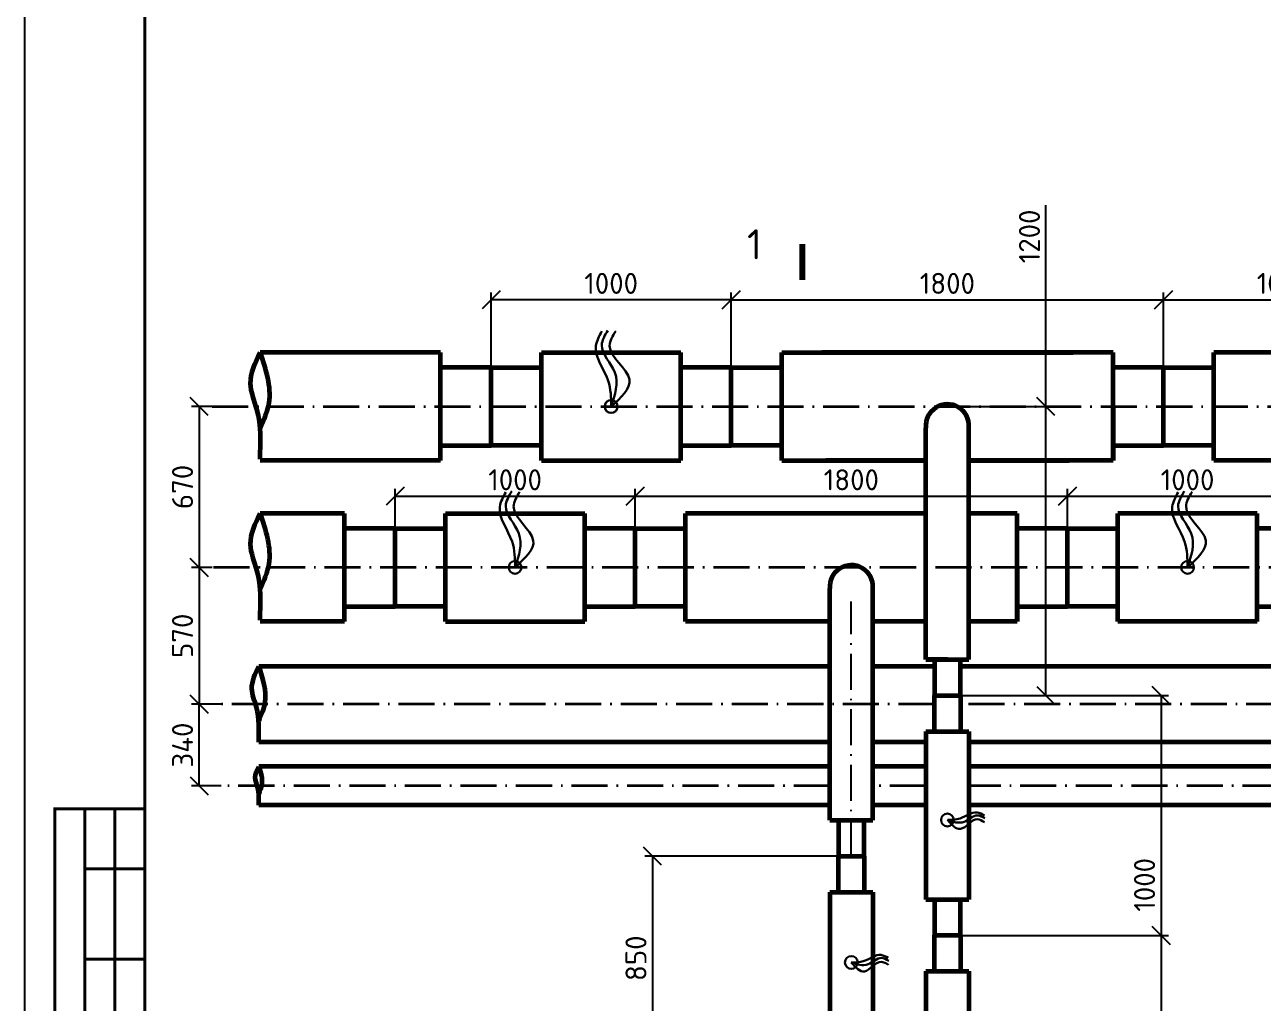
# Model space of a CAD drawing. Header units: millimetres. Extents: x 1642 to 8783, y 1095 to 5441.
# Drawn here: x 4572.5 to 4778.8, y 1296.3 to 1459.3 of the extents above; entities that cross this region are included whole.
import ezdxf
from ezdxf.enums import TextEntityAlignment as Align

# ---------------------------------------------------------------- set-up
doc = ezdxf.new("R2010")
doc.units = ezdxf.units.MM
doc.linetypes.add('ACAD_ISO10W100', pattern=[18.5, 12, -3, 0.5, -3])
for name, color, linetype, lineweight in [('3 Оъекты сущ.', 7, 'Continuous', 30), ('Объекты проект.', 1, 'Continuous', 80), ('Размеры на чертеже', 250, 'Continuous', 25)]:
    doc.layers.add(name, color=color, linetype=linetype, lineweight=lineweight)
doc.styles.add('-ISOCPEUR-', font='isocpeur.ttf')
doc.styles.add('GOST', font='gost.shx', dxfattribs={"oblique": 15})
doc.styles.get("Standard").update_dxf_attribs({"font": 'arial.ttf'})
doc.dimstyles.new('Копия М 1 к 25', dxfattribs={"dimtxt": 3.5, "dimasz": 3, "dimexe": 1.25, "dimexo": 0, "dimgap": 1, "dimtad": 1, "dimdec": 0, "dimlfac": 25, "dimzin": 0, "dimdsep": 46, "dimtxsty": 'GOST', "dimblk": 'OBLIQUE', "dimcen": 5, "dimclrd": 256, "dimclre": 256, "dimclrt": 256, "dimazin": 2, "dimtfac": 1, "dimtdec": 0, "dimtmove": 0, "dimatfit": 3, "dimldrblk": 'NONE', "dimfxl": 1.25, "dimtolj": 1, "dimtzin": 0, "dimlwd": -1, "dimlwe": -1, "dimarcsym": 2})

# ---------------------------------------------------------------- blocks, each defined once
blk = doc.blocks.new('*U306')
blk.add_lwpolyline([(0, 123), (594, 123), (594, -297), (0, -297)], close=True)
at = {"const_width": 0.5}
blk.add_lwpolyline([(20, 118), (589, 118), (589, -292), (20, -292)], close=True, dxfattribs=at)
for points in [[(20, -207), (5, -207), (5, -142), (20, -142)], [(10, -142), (10, -207)], [(15, -142), (15, -207)], [(10, -152), (20, -152)], [(10, -167), (20, -167)]]:
    blk.add_lwpolyline(points, dxfattribs=at)
blk.add_attdef('РАЗРАБОТАЛ', text='', height=2.5).set_placement((424.5, -264.22), align=Align.MIDDLE_LEFT)
at = {"flags": 8}
for tag, height, p in [('ДАТА', 2.5, (464.07, -264.4)), ('ЛИСТ', 3, (560.39, -271.92)), ('ЛИСТОВ', 3, (577.89, -271.92))]:
    blk.add_attdef(tag, text='', height=height, dxfattribs=at).set_placement(p, align=Align.MIDDLE_CENTER)
blk.add_attdef('ПРОВЕРИЛ', (424.75, -270.73), '', height=2.5)
at = {"lineweight": 30, "flags": 104}
for tag, p in [('ТЕПЛОВЫЕ_СЕТИ', (504, -269.5)), ('ИМЯ_ЧЕРТЕЖА', (504, -284.5))]:
    blk.add_attdef(tag, text='', height=3, dxfattribs=at).set_placement(p, align=Align.MIDDLE_CENTER)
at = {"style": '-ISOCPEUR-', "flags": 8}
blk.add_attdef('ФОРМАТ', text='', height=3, dxfattribs=at).set_placement((554.97, -294.75), align=Align.MIDDLE_CENTER)
blk = doc.blocks.new('_Oblique')
at = {"color": 0, "linetype": 'ByBlock', "lineweight": -2}
blk.add_line((-0.5, -0.5), (0.5, 0.5), dxfattribs=at)
blk = doc.blocks.new('*D161')
at = {"transparency": 16777216}
for p, q in [((4650.21, 1402.22), (4650.21, 1414.73)), ((4690.21, 1413.48), (4650.21, 1413.48)), ((4690.21, 1402.22), (4690.21, 1414.73))]:
    blk.add_line(p, q, dxfattribs=at)
at = {"layer": 'Defpoints', "color": 0, "lineweight": 35, "transparency": 16777216}
for p in [(4650.21, 1413.48), (4650.21, 1402.22), (4690.21, 1402.22)]:
    blk.add_point(p, dxfattribs=at)
at = {"transparency": 16777216, "xscale": 3, "yscale": 3, "zscale": 3, "rotation": 180}
blk.add_blockref('_Oblique', (4650.21, 1413.48), dxfattribs=at)
at = {"transparency": 16777216, "xscale": 3, "yscale": 3, "zscale": 3}
blk.add_blockref('_Oblique', (4690.21, 1413.48), dxfattribs=at)
at = {"lineweight": 35, "transparency": 16777216, "insert": (4670.21, 1416.23), "char_height": 3.5, "attachment_point": 5, "style": '-ISOCPEUR-'}
blk.add_mtext('\\A1;1000', dxfattribs=at)
blk = doc.blocks.new('_None')
blk = doc.blocks.new('*D162')
at = {"transparency": 16777216}
for p, q in [((4690.21, 1402.22), (4690.21, 1414.73)), ((4690.21, 1413.48), (4762.21, 1413.48)), ((4762.21, 1402.22), (4762.21, 1414.73))]:
    blk.add_line(p, q, dxfattribs=at)
at = {"layer": 'Defpoints', "color": 0, "lineweight": 35, "transparency": 16777216}
for p in [(4762.21, 1413.48), (4690.21, 1402.22), (4762.21, 1402.22)]:
    blk.add_point(p, dxfattribs=at)
at = {"transparency": 16777216, "xscale": 3, "yscale": 3, "zscale": 3, "rotation": 180}
blk.add_blockref('_Oblique', (4690.21, 1413.48), dxfattribs=at)
at = {"transparency": 16777216, "xscale": 3, "yscale": 3, "zscale": 3}
blk.add_blockref('_Oblique', (4762.21, 1413.48), dxfattribs=at)
at = {"lineweight": 35, "transparency": 16777216, "insert": (4726.21, 1416.23), "char_height": 3.5, "attachment_point": 5, "style": '-ISOCPEUR-'}
blk.add_mtext('\\A1;1800', dxfattribs=at)
blk = doc.blocks.new('*D163')
at = {"transparency": 16777216}
for p, q in [((4762.21, 1402.22), (4762.21, 1414.73)), ((4762.21, 1413.48), (4802.21, 1413.48)), ((4802.21, 1402.22), (4802.21, 1414.73))]:
    blk.add_line(p, q, dxfattribs=at)
at = {"layer": 'Defpoints', "color": 0, "lineweight": 35, "transparency": 16777216}
for p in [(4802.21, 1413.48), (4762.21, 1402.22), (4802.21, 1402.22)]:
    blk.add_point(p, dxfattribs=at)
at = {"transparency": 16777216, "xscale": 3, "yscale": 3, "zscale": 3, "rotation": 180}
blk.add_blockref('_Oblique', (4762.21, 1413.48), dxfattribs=at)
at = {"transparency": 16777216, "xscale": 3, "yscale": 3, "zscale": 3}
blk.add_blockref('_Oblique', (4802.21, 1413.48), dxfattribs=at)
at = {"lineweight": 35, "transparency": 16777216, "insert": (4782.21, 1416.23), "char_height": 3.5, "attachment_point": 5, "style": '-ISOCPEUR-'}
blk.add_mtext('\\A1;1000', dxfattribs=at)
blk = doc.blocks.new('*D165')
at = {"transparency": 16777216}
for p, q in [((4634.21, 1375.42), (4634.21, 1382.01)), ((4634.21, 1380.76), (4674.21, 1380.76)), ((4674.21, 1375.42), (4674.21, 1382.01))]:
    blk.add_line(p, q, dxfattribs=at)
at = {"layer": 'Defpoints', "color": 0, "lineweight": 35, "transparency": 16777216}
for p in [(4674.21, 1380.76), (4634.21, 1375.42), (4674.21, 1375.42)]:
    blk.add_point(p, dxfattribs=at)
at = {"transparency": 16777216, "xscale": 3, "yscale": 3, "zscale": 3, "rotation": 180}
blk.add_blockref('_Oblique', (4634.21, 1380.76), dxfattribs=at)
at = {"transparency": 16777216, "xscale": 3, "yscale": 3, "zscale": 3}
blk.add_blockref('_Oblique', (4674.21, 1380.76), dxfattribs=at)
at = {"lineweight": 35, "transparency": 16777216, "insert": (4654.21, 1383.51), "char_height": 3.5, "attachment_point": 5, "style": '-ISOCPEUR-'}
blk.add_mtext('\\A1;1000', dxfattribs=at)
blk = doc.blocks.new('*D166')
at = {"transparency": 16777216}
for p, q in [((4674.21, 1375.42), (4674.21, 1382.01)), ((4674.21, 1380.76), (4746.21, 1380.76)), ((4746.21, 1375.42), (4746.21, 1382.01))]:
    blk.add_line(p, q, dxfattribs=at)
at = {"layer": 'Defpoints', "color": 0, "lineweight": 35, "transparency": 16777216}
for p in [(4746.21, 1380.76), (4674.21, 1375.42), (4746.21, 1375.42)]:
    blk.add_point(p, dxfattribs=at)
at = {"transparency": 16777216, "xscale": 3, "yscale": 3, "zscale": 3, "rotation": 180}
blk.add_blockref('_Oblique', (4674.21, 1380.76), dxfattribs=at)
at = {"transparency": 16777216, "xscale": 3, "yscale": 3, "zscale": 3}
blk.add_blockref('_Oblique', (4746.21, 1380.76), dxfattribs=at)
at = {"lineweight": 35, "transparency": 16777216, "insert": (4710.21, 1383.51), "char_height": 3.5, "attachment_point": 5, "style": '-ISOCPEUR-'}
blk.add_mtext('\\A1;1800', dxfattribs=at)
blk = doc.blocks.new('*D167')
at = {"transparency": 16777216}
for p, q in [((4746.21, 1375.42), (4746.21, 1382.01)), ((4746.21, 1380.76), (4786.21, 1380.76)), ((4786.21, 1375.42), (4786.21, 1382.01))]:
    blk.add_line(p, q, dxfattribs=at)
at = {"layer": 'Defpoints', "color": 0, "lineweight": 35, "transparency": 16777216}
for p in [(4786.21, 1380.76), (4746.21, 1375.42), (4786.21, 1375.42)]:
    blk.add_point(p, dxfattribs=at)
at = {"transparency": 16777216, "xscale": 3, "yscale": 3, "zscale": 3, "rotation": 180}
blk.add_blockref('_Oblique', (4746.21, 1380.76), dxfattribs=at)
at = {"transparency": 16777216, "xscale": 3, "yscale": 3, "zscale": 3}
blk.add_blockref('_Oblique', (4786.21, 1380.76), dxfattribs=at)
at = {"lineweight": 35, "transparency": 16777216, "insert": (4766.21, 1383.51), "char_height": 3.5, "attachment_point": 5, "style": '-ISOCPEUR-'}
blk.add_mtext('\\A1;1000', dxfattribs=at)
blk = doc.blocks.new('*D169')
at = {"transparency": 16777216}
for p, q in [((4603.76, 1395.72), (4600.32, 1395.72)), ((4601.57, 1395.72), (4601.57, 1368.92)), ((4603.76, 1368.92), (4600.32, 1368.92))]:
    blk.add_line(p, q, dxfattribs=at)
at = {"layer": 'Defpoints', "color": 0, "lineweight": 35, "transparency": 16777216}
for p in [(4603.76, 1395.72), (4601.57, 1368.92), (4603.76, 1368.92)]:
    blk.add_point(p, dxfattribs=at)
at = {"transparency": 16777216, "xscale": 3, "yscale": 3, "zscale": 3}
for p, rotation in [((4601.57, 1395.72), 90), ((4601.57, 1368.92), 270)]:
    blk.add_blockref('_Oblique', p, dxfattribs=dict(at, rotation=rotation))
at = {"lineweight": 35, "transparency": 16777216, "insert": (4598.82, 1382.32), "char_height": 3.5, "attachment_point": 5, "rotation": 90, "style": '-ISOCPEUR-'}
blk.add_mtext('\\A1;670', dxfattribs=at)
blk = doc.blocks.new('*D170')
at = {"transparency": 16777216}
for p, q in [((4603.76, 1368.92), (4600.32, 1368.92)), ((4601.57, 1368.92), (4601.57, 1346.12)), ((4605.24, 1346.12), (4600.32, 1346.12))]:
    blk.add_line(p, q, dxfattribs=at)
at = {"layer": 'Defpoints', "color": 0, "lineweight": 35, "transparency": 16777216}
for p in [(4603.76, 1368.92), (4601.57, 1346.12), (4605.24, 1346.12)]:
    blk.add_point(p, dxfattribs=at)
at = {"transparency": 16777216, "xscale": 3, "yscale": 3, "zscale": 3}
for p, rotation in [((4601.57, 1368.92), 90), ((4601.57, 1346.12), 270)]:
    blk.add_blockref('_Oblique', p, dxfattribs=dict(at, rotation=rotation))
at = {"lineweight": 35, "transparency": 16777216, "insert": (4598.82, 1357.52), "char_height": 3.5, "attachment_point": 5, "rotation": 90, "style": '-ISOCPEUR-'}
blk.add_mtext('\\A1;570', dxfattribs=at)
blk = doc.blocks.new('*D171')
at = {"transparency": 16777216}
for p, q in [((4605.24, 1346.12), (4600.32, 1346.12)), ((4601.57, 1332.52), (4601.57, 1346.12)), ((4605.24, 1332.52), (4600.32, 1332.52))]:
    blk.add_line(p, q, dxfattribs=at)
at = {"layer": 'Defpoints', "color": 0, "lineweight": 35, "transparency": 16777216}
for p in [(4601.57, 1346.12), (4605.24, 1346.12), (4605.24, 1332.52)]:
    blk.add_point(p, dxfattribs=at)
at = {"transparency": 16777216, "xscale": 3, "yscale": 3, "zscale": 3}
for p, rotation in [((4601.57, 1346.12), 90), ((4601.57, 1332.52), 270)]:
    blk.add_blockref('_Oblique', p, dxfattribs=dict(at, rotation=rotation))
at = {"lineweight": 35, "transparency": 16777216, "insert": (4598.82, 1339.32), "char_height": 3.5, "attachment_point": 5, "rotation": 90, "style": '-ISOCPEUR-'}
blk.add_mtext('\\A1;340', dxfattribs=at)
blk = doc.blocks.new('*D185')
at = {"transparency": 16777216}
for p, q in [((4742.63, 1395.72), (4742.63, 1429.26)), ((4726.21, 1395.72), (4743.88, 1395.72)), ((4742.63, 1347.59), (4742.63, 1395.72)), ((4726.21, 1347.59), (4743.88, 1347.59))]:
    blk.add_line(p, q, dxfattribs=at)
at = {"layer": 'Defpoints', "color": 0, "lineweight": 35, "transparency": 16777216}
for p in [(4726.21, 1395.72), (4742.63, 1395.72), (4726.21, 1347.59)]:
    blk.add_point(p, dxfattribs=at)
at = {"transparency": 16777216, "xscale": 3, "yscale": 3, "zscale": 3}
for p, rotation in [((4742.63, 1395.72), 90), ((4742.63, 1347.59), 270)]:
    blk.add_blockref('_Oblique', p, dxfattribs=dict(at, rotation=rotation))
at = {"lineweight": 35, "transparency": 16777216, "insert": (4739.88, 1424.06), "char_height": 3.5, "attachment_point": 5, "rotation": 90, "style": '-ISOCPEUR-'}
blk.add_mtext('\\A1;1200', dxfattribs=at)
blk = doc.blocks.new('*D282')
at = {"transparency": 16777216}
for p, q in [((4728.37, 1347.59), (4763.05, 1347.59)), ((4761.8, 1347.59), (4761.8, 1307.59)), ((4728.37, 1307.59), (4763.05, 1307.59))]:
    blk.add_line(p, q, dxfattribs=at)
at = {"layer": 'Defpoints', "color": 0, "lineweight": 35, "transparency": 16777216}
for p in [(4728.37, 1347.59), (4728.37, 1307.59), (4761.8, 1307.59)]:
    blk.add_point(p, dxfattribs=at)
at = {"transparency": 16777216, "xscale": 3, "yscale": 3, "zscale": 3}
for p, rotation in [((4761.8, 1347.59), 90), ((4761.8, 1307.59), 270)]:
    blk.add_blockref('_Oblique', p, dxfattribs=dict(at, rotation=rotation))
at = {"lineweight": 35, "transparency": 16777216, "insert": (4759.05, 1316.04), "char_height": 3.5, "attachment_point": 5, "rotation": 90, "style": '-ISOCPEUR-'}
blk.add_mtext('\\A1;1000', dxfattribs=at)
blk = doc.blocks.new('*D283')
at = {"transparency": 16777216}
for p, q in [((4728.37, 1307.59), (4763.05, 1307.59)), ((4761.8, 1307.59), (4761.8, 1227.63)), ((4728.37, 1227.63), (4763.05, 1227.63))]:
    blk.add_line(p, q, dxfattribs=at)
at = {"layer": 'Defpoints', "color": 0, "lineweight": 35, "transparency": 16777216}
for p in [(4728.37, 1307.59), (4728.37, 1227.63), (4761.8, 1227.63)]:
    blk.add_point(p, dxfattribs=at)
at = {"transparency": 16777216, "xscale": 3, "yscale": 3, "zscale": 3}
for p, rotation in [((4761.8, 1307.59), 90), ((4761.8, 1227.63), 270)]:
    blk.add_blockref('_Oblique', p, dxfattribs=dict(at, rotation=rotation))
at = {"lineweight": 35, "transparency": 16777216, "insert": (4759.05, 1267.61), "char_height": 3.5, "attachment_point": 5, "rotation": 90, "style": '-ISOCPEUR-'}
blk.add_mtext('\\A1;2000', dxfattribs=at)
blk = doc.blocks.new('*D284')
at = {"transparency": 16777216}
for p, q in [((4710.21, 1320.79), (4675.84, 1320.79)), ((4677.09, 1320.79), (4677.09, 1286.83)), ((4710.21, 1286.83), (4675.84, 1286.83))]:
    blk.add_line(p, q, dxfattribs=at)
at = {"layer": 'Defpoints', "color": 0, "lineweight": 35, "transparency": 16777216}
for p in [(4710.21, 1320.79), (4677.09, 1286.83), (4710.21, 1286.83)]:
    blk.add_point(p, dxfattribs=at)
at = {"transparency": 16777216, "xscale": 3, "yscale": 3, "zscale": 3}
for p, rotation in [((4677.09, 1320.79), 90), ((4677.09, 1286.83), 270)]:
    blk.add_blockref('_Oblique', p, dxfattribs=dict(at, rotation=rotation))
at = {"lineweight": 35, "transparency": 16777216, "insert": (4674.34, 1303.81), "char_height": 3.5, "attachment_point": 5, "rotation": 90, "style": '-ISOCPEUR-'}
blk.add_mtext('\\A1;850', dxfattribs=at)

msp = doc.modelspace()

# ---------------------------------------------------------------- linework, layer by layer
at = {"color": 3, "linetype": 'ACAD_ISO10W100', "lineweight": 35, "ltscale": 0.5}
for p, q in [((4603.758, 1395.723), (4923.849, 1395.723)), ((4924.483, 1368.923), (4603.758, 1368.923)), ((4724.048, 1346.123), (4605.235, 1346.123)), ((4920.749, 1346.123), (4728.368, 1346.123)), ((4706.608, 1332.523), (4605.062, 1332.523)), ((4722.608, 1332.523), (4713.808, 1332.523)), ((4920.1, 1332.523), (4729.808, 1332.523))]:
    msp.add_line(p, q, dxfattribs=at)
at = {"color": 5, "lineweight": 60}
for p, q in [((4625.808, 1377.923), (4611.734, 1377.923)), ((4625.808, 1359.923), (4625.808, 1377.923)), ((4642.608, 1359.923), (4642.608, 1377.923)), ((4642.608, 1377.923), (4665.808, 1377.923)), ((4665.808, 1359.923), (4665.808, 1377.923)), ((4682.608, 1359.923), (4682.608, 1377.923)), ((4722.608, 1377.923), (4682.608, 1377.923)), ((4737.808, 1377.923), (4729.808, 1377.923)), ((4737.808, 1359.923), (4737.808, 1377.923)), ((4754.608, 1359.923), (4754.608, 1377.923)), ((4777.808, 1377.923), (4754.608, 1377.923)), ((4777.808, 1359.923), (4777.808, 1377.923)), ((4634.208, 1375.423), (4625.808, 1375.423)), ((4634.208, 1362.423), (4634.208, 1375.423)), ((4634.208, 1375.423), (4642.608, 1375.423)), ((4634.208, 1362.423), (4634.208, 1375.423)), ((4674.208, 1375.423), (4665.808, 1375.423)), ((4674.208, 1362.423), (4674.208, 1375.423)), ((4674.208, 1375.423), (4682.608, 1375.423)), ((4746.208, 1375.423), (4737.808, 1375.423)), ((4746.208, 1362.423), (4746.208, 1375.423)), ((4746.208, 1375.423), (4754.608, 1375.423)), ((4786.208, 1375.423), (4777.808, 1375.423)), ((4737.808, 1368.923), (4737.808, 1359.923)), ((4737.808, 1368.923), (4737.808, 1362.423)), ((4706.608, 1326.792), (4706.608, 1365.387)), ((4706.608, 1326.792), (4706.608, 1365.387)), ((4713.808, 1326.792), (4713.808, 1365.504)), ((4713.808, 1326.792), (4713.808, 1365.504)), ((4625.808, 1362.423), (4634.208, 1362.423)), ((4642.608, 1362.423), (4634.208, 1362.423)), ((4665.808, 1362.423), (4674.208, 1362.423)), ((4682.608, 1362.423), (4674.208, 1362.423)), ((4737.808, 1362.423), (4746.208, 1362.423)), ((4754.608, 1362.423), (4746.208, 1362.423)), ((4777.808, 1362.423), (4786.208, 1362.423)), ((4625.808, 1359.923), (4611.734, 1359.923)), ((4642.608, 1359.923), (4665.808, 1359.923)), ((4706.608, 1359.923), (4682.608, 1359.923)), ((4722.608, 1359.923), (4713.808, 1359.923)), ((4737.808, 1359.923), (4729.808, 1359.923)), ((4777.808, 1359.923), (4754.608, 1359.923)), ((4706.608, 1326.792), (4713.808, 1326.792)), ((4706.608, 1326.792), (4713.808, 1326.792)), ((4708.048, 1326.792), (4708.048, 1320.792)), ((4708.048, 1326.792), (4708.048, 1320.792)), ((4712.368, 1320.792), (4712.368, 1326.792)), ((4712.368, 1320.792), (4712.368, 1326.792)), ((4708.048, 1320.792), (4712.368, 1320.792)), ((4708.048, 1320.792), (4712.368, 1320.792)), ((4708.048, 1320.792), (4712.368, 1320.792)), ((4708.048, 1314.792), (4708.048, 1320.792)), ((4712.368, 1320.792), (4712.368, 1314.792)), ((4706.608, 1314.792), (4713.808, 1314.792)), ((4706.608, 1314.792), (4706.608, 1292.83)), ((4713.808, 1314.792), (4713.808, 1292.83))]:
    msp.add_line(p, q, dxfattribs=at)
at = {"color": 40, "linetype": 'ACAD_ISO10W100', "lineweight": 25, "ltscale": 0.5, "true_color": 0xf8d731}
msp.add_line((4710.208, 1320.792), (4710.208, 1363.24), dxfattribs=at)
msp.add_line((4710.208, 1320.792), (4710.208, 1363.24), dxfattribs=at)
at = {"lineweight": 30}
for centre in [(4670.208, 1395.723), (4654.208, 1368.923), (4766.208, 1368.923), (4726.208, 1326.842), (4710.208, 1303.105)]:
    msp.add_circle(centre, 1.062, dxfattribs=at)
at = {"color": 1, "lineweight": 60}
msp.add_arc((4726.205, 1392.485), 3.608, 357.1109, 184.74345, dxfattribs=at)
at = {"color": 5, "lineweight": 60}
msp.add_arc((4710.205, 1365.685), 3.608, 357.1109, 184.74345, dxfattribs=at)
msp.add_arc((4710.205, 1365.685), 3.608, 357.1109, 184.74345, dxfattribs=at)
at = {"lineweight": 30}
for points in [[(4670.208, 1395.723), (4669.704, 1400.024), (4667.664, 1405.812), (4668.67, 1408.257)], [(4670.208, 1395.723), (4670.826, 1401.385), (4668.643, 1405.947), (4669.649, 1408.392)], [(4670.208, 1395.723), (4673.244, 1400.218), (4669.959, 1405.846), (4670.965, 1408.291)], [(4654.208, 1368.923), (4653.704, 1373.224), (4651.664, 1379.012), (4652.67, 1381.457)], [(4654.208, 1368.923), (4654.826, 1374.585), (4652.643, 1379.147), (4653.649, 1381.592)], [(4654.208, 1368.923), (4657.244, 1373.418), (4653.959, 1379.046), (4654.965, 1381.491)], [(4766.208, 1368.923), (4765.704, 1373.224), (4763.664, 1379.012), (4764.67, 1381.457)], [(4766.208, 1368.923), (4766.826, 1374.585), (4764.643, 1379.147), (4765.649, 1381.592)], [(4766.208, 1368.923), (4769.244, 1373.418), (4765.959, 1379.046), (4766.965, 1381.491)], [(4726.208, 1326.842), (4728.321, 1327.09), (4731.164, 1328.092), (4732.365, 1327.598)], [(4726.208, 1326.842), (4728.989, 1326.539), (4731.23, 1327.611), (4732.431, 1327.117)], [(4726.208, 1326.842), (4728.416, 1325.351), (4731.18, 1326.964), (4732.381, 1326.47)], [(4710.208, 1303.105), (4712.321, 1303.352), (4715.164, 1304.354), (4716.365, 1303.86)], [(4710.208, 1303.105), (4712.989, 1302.801), (4715.23, 1303.874), (4716.431, 1303.38)], [(4710.208, 1303.105), (4712.416, 1301.613), (4715.18, 1303.227), (4716.381, 1302.733)]]:
    msp.add_spline(points, degree=3, dxfattribs=at)
at = {"color": 5, "lineweight": 60}
for points in [[(4611.734, 1360.134), (4611.205, 1368.461), (4610.145, 1372.764), (4611.734, 1377.923)], [(4611.734, 1377.923), (4613.173, 1369.515), (4611.73, 1365.273)]]:
    msp.add_spline(points, degree=3, dxfattribs=at)
at = {"layer": '3 Оъекты сущ.'}
msp.add_lwpolyline([(4702.043, 1422.804, 1, 1, 0), (4702.043, 1416.804, 1, 1, 0), (4702.043, 1418.804, 0, 1.8, 0), (4696.043, 1418.804, 0, 0, 0), (4690.043, 1418.804, 0, 0, 0)], format="xyseb", dxfattribs=at)
at = {"layer": 'Объекты проект.', "lineweight": 60}
for p, q in [((4641.808, 1404.723), (4611.734, 1404.723)), ((4641.808, 1386.723), (4641.808, 1404.723)), ((4658.608, 1386.723), (4658.608, 1404.723)), ((4658.608, 1404.723), (4681.808, 1404.723)), ((4681.808, 1386.723), (4681.808, 1404.723)), ((4698.608, 1386.723), (4698.608, 1404.723)), ((4698.608, 1404.723), (4747.143, 1404.723)), ((4753.808, 1404.723), (4705.273, 1404.723)), ((4753.808, 1386.723), (4753.808, 1404.723)), ((4770.608, 1386.723), (4770.608, 1404.723)), ((4793.808, 1404.723), (4770.608, 1404.723)), ((4650.208, 1402.223), (4641.808, 1402.223)), ((4650.208, 1389.223), (4650.208, 1402.223)), ((4650.208, 1402.223), (4658.608, 1402.223)), ((4650.208, 1389.223), (4650.208, 1402.223)), ((4690.208, 1402.223), (4681.808, 1402.223)), ((4690.208, 1389.223), (4690.208, 1402.223)), ((4690.208, 1402.223), (4698.608, 1402.223)), ((4690.208, 1389.223), (4690.208, 1402.223)), ((4762.208, 1402.223), (4753.808, 1402.223)), ((4762.208, 1389.223), (4762.208, 1402.223)), ((4762.208, 1389.223), (4762.208, 1402.223)), ((4762.208, 1402.223), (4770.608, 1402.223)), ((4753.808, 1395.723), (4753.808, 1386.723)), ((4753.808, 1395.723), (4753.808, 1389.223)), ((4722.608, 1353.592), (4722.608, 1392.187)), ((4729.808, 1353.592), (4729.808, 1392.304)), ((4641.808, 1389.223), (4650.208, 1389.223)), ((4658.608, 1389.223), (4650.208, 1389.223)), ((4681.808, 1389.223), (4690.208, 1389.223)), ((4698.608, 1389.223), (4690.208, 1389.223)), ((4753.808, 1389.223), (4762.208, 1389.223)), ((4770.608, 1389.223), (4762.208, 1389.223)), ((4641.808, 1386.723), (4611.734, 1386.723)), ((4658.608, 1386.723), (4681.808, 1386.723)), ((4698.608, 1386.723), (4722.608, 1386.723)), ((4722.608, 1386.723), (4705.948, 1386.723)), ((4729.808, 1386.723), (4746.469, 1386.723)), ((4753.808, 1386.723), (4729.808, 1386.723)), ((4793.808, 1386.723), (4770.608, 1386.723)), ((4726.208, 1353.592), (4722.608, 1353.592)), ((4722.608, 1353.592), (4729.808, 1353.592)), ((4726.208, 1353.592), (4722.608, 1353.592)), ((4722.608, 1353.592), (4729.808, 1353.592)), ((4724.048, 1353.592), (4724.048, 1347.592)), ((4724.048, 1353.592), (4724.048, 1347.592)), ((4728.368, 1347.592), (4728.368, 1353.592)), ((4728.368, 1347.592), (4728.368, 1353.592)), ((4724.048, 1347.592), (4728.368, 1347.592)), ((4724.048, 1347.592), (4728.368, 1347.592)), ((4724.048, 1341.592), (4724.048, 1347.592)), ((4728.368, 1347.592), (4728.368, 1341.592)), ((4722.608, 1341.592), (4729.808, 1341.592)), ((4722.608, 1341.592), (4722.608, 1313.592)), ((4729.808, 1341.592), (4729.808, 1313.592)), ((4722.608, 1313.592), (4729.808, 1313.592)), ((4724.048, 1313.592), (4724.048, 1307.592)), ((4728.368, 1307.592), (4728.368, 1313.592)), ((4724.048, 1301.63), (4724.048, 1307.63)), ((4724.048, 1307.63), (4728.368, 1307.63)), ((4728.368, 1307.63), (4728.368, 1301.63)), ((4722.608, 1301.63), (4729.808, 1301.63)), ((4722.608, 1301.63), (4722.608, 1233.63)), ((4729.808, 1301.63), (4729.808, 1233.63))]:
    msp.add_line(p, q, dxfattribs=at)
at = {"layer": 'Объекты проект.', "color": 4, "lineweight": 60}
for p, q in [((4706.608, 1352.423), (4611.501, 1352.423)), ((4724.048, 1352.423), (4713.808, 1352.423)), ((4806.728, 1352.423), (4728.368, 1352.423)), ((4706.608, 1339.823), (4611.501, 1339.823)), ((4722.608, 1339.823), (4713.808, 1339.823)), ((4806.728, 1339.828), (4729.808, 1339.823))]:
    msp.add_line(p, q, dxfattribs=at)
at = {"layer": 'Объекты проект.', "color": 6, "lineweight": 60, "true_color": 0xff00ff}
for p, q in [((4706.608, 1335.739), (4611.501, 1335.739)), ((4722.608, 1335.739), (4713.808, 1335.739)), ((4822.495, 1335.739), (4729.808, 1335.739)), ((4706.608, 1329.297), (4611.501, 1329.297)), ((4722.608, 1329.297), (4713.808, 1329.297)), ((4822.495, 1329.297), (4729.808, 1329.297))]:
    msp.add_line(p, q, dxfattribs=at)
at = {"layer": 'Объекты проект.', "lineweight": 60}
for points in [[(4611.734, 1386.934), (4611.205, 1395.261), (4610.145, 1399.564), (4611.734, 1404.723)], [(4611.734, 1404.723), (4613.173, 1396.315), (4611.73, 1392.073)]]:
    msp.add_spline(points, degree=3, dxfattribs=at)
at = {"layer": 'Объекты проект.', "color": 4, "lineweight": 60}
for points in [[(4611.506, 1339.823), (4611.123, 1345.659), (4610.365, 1348.735), (4611.501, 1352.423)], [(4611.501, 1352.423), (4612.53, 1346.413), (4611.498, 1343.381)]]:
    msp.add_spline(points, degree=3, dxfattribs=at)
at = {"layer": 'Объекты проект.', "color": 6, "lineweight": 60, "true_color": 0xff00ff}
for points in [[(4611.501, 1329.297), (4611.312, 1332.356), (4610.933, 1333.894), (4611.501, 1335.739)], [(4611.501, 1335.739), (4612.016, 1332.733), (4611.5, 1331.217)]]:
    msp.add_spline(points, degree=3, dxfattribs=at)

# ---------------------------------------------------------------- block references
at = {"layer": 'Размеры на чертеже', "lineweight": 90}
msp.add_blockref('*U306', (4572.54, 1470.682), dxfattribs=at)

# ---------------------------------------------------------------- texts
at = {"layer": '3 Оъекты сущ.', "style": '-ISOCPEUR-'}
msp.add_text('1', height=5, dxfattribs=at).set_placement((4692.831, 1420.247))

# ---------------------------------------------------------------- dimensions: what is measured, and where the dimension line sits
at = {"color": 18, "lineweight": 35, "true_color": 0x000000}
dim = msp.add_linear_dim(base=(4742.626, 1395.723), p1=(4726.208, 1347.592), p2=(4726.208, 1395.723), angle=90, text='1200', dimstyle='Копия М 1 к 25', override={"dimtxsty": '-ISOCPEUR-'}, dxfattribs=at)
dim.commit()
dim.dimension.update_dxf_attribs({"geometry": '*D185', "text_midpoint": (4742.626, 1424.056), "dimtype": 160})
for base, p1, p2, picture, middle in [((4650.208, 1413.482), (4690.208, 1402.223), (4650.208, 1402.223), '*D161', (4670.208, 1416.232)), ((4762.208, 1413.482), (4690.208, 1402.223), (4762.208, 1402.223), '*D162', (4726.208, 1416.232)), ((4802.208, 1413.482), (4762.208, 1402.223), (4802.208, 1402.223), '*D163', (4782.208, 1416.232)), ((4674.208, 1380.762), (4634.208, 1375.423), (4674.208, 1375.423), '*D165', (4654.208, 1383.512)), ((4746.208, 1380.762), (4674.208, 1375.423), (4746.208, 1375.423), '*D166', (4710.208, 1383.512)), ((4786.208, 1380.762), (4746.208, 1375.423), (4786.208, 1375.423), '*D167', (4766.208, 1383.512))]:
    dim = msp.add_linear_dim(base=base, p1=p1, p2=p2, dimstyle='Копия М 1 к 25', override={"dimtxsty": '-ISOCPEUR-'}, dxfattribs=at)
    dim.commit()
    dim.dimension.update_dxf_attribs({"geometry": picture, "text_midpoint": middle})
for base, p1, p2, picture, middle in [((4601.572, 1368.923), (4603.758, 1395.723), (4603.758, 1368.923), '*D169', (4598.822, 1382.323)), ((4601.572, 1346.123), (4603.758, 1368.923), (4605.235, 1346.123), '*D170', (4598.822, 1357.523)), ((4601.572, 1346.123), (4605.235, 1332.523), (4605.235, 1346.123), '*D171', (4598.822, 1339.323))]:
    dim = msp.add_linear_dim(base=base, p1=p1, p2=p2, angle=90, dimstyle='Копия М 1 к 25', override={"dimtxsty": '-ISOCPEUR-'}, dxfattribs=at)
    dim.commit()
    dim.dimension.update_dxf_attribs({"geometry": picture, "text_midpoint": middle})
dim = msp.add_linear_dim(base=(4761.801, 1307.592), p1=(4728.368, 1347.592), p2=(4728.368, 1307.592), angle=90, dimstyle='Копия М 1 к 25', override={"dimtxsty": '-ISOCPEUR-'}, dxfattribs=at)
dim.commit()
dim.dimension.update_dxf_attribs({"geometry": '*D282', "text_midpoint": (4761.801, 1316.037), "dimtype": 160})
for base, p1, p2, text, picture, middle in [((4677.09, 1286.83), (4710.208, 1320.792), (4710.208, 1286.83), '850', '*D284', (4674.34, 1303.811)), ((4761.801, 1227.63), (4728.368, 1307.592), (4728.368, 1227.63), '2000', '*D283', (4759.051, 1267.611))]:
    dim = msp.add_linear_dim(base=base, p1=p1, p2=p2, angle=90, text=text, dimstyle='Копия М 1 к 25', override={"dimtxsty": '-ISOCPEUR-'}, dxfattribs=at)
    dim.commit()
    dim.dimension.update_dxf_attribs({"geometry": picture, "text_midpoint": middle})

doc.saveas('drawing.dxf')
